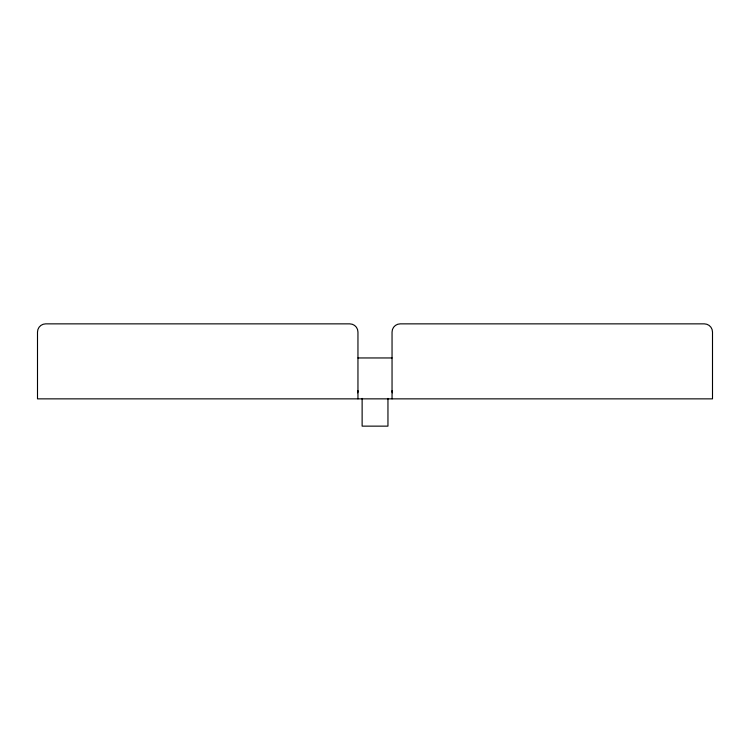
<?xml version="1.0" encoding="UTF-8"?>
<svg xmlns="http://www.w3.org/2000/svg" width="750" height="750" viewBox="0 0 750 750"><rect width="100%" height="100%" fill="white"/><g stroke="black" fill="none" stroke-linecap="round" stroke-linejoin="round"><path stroke-width="1.12" d="M357.956 357.956L392.044 357.956M392.044 398.859L392.044 332.044A8.184 8.184 0 0 1 400.228 323.859L704.316 323.859A8.184 8.184 0 0 1 712.5 332.044L712.5 398.859L37.5 398.859L37.5 332.044A8.184 8.184 0 0 1 45.684 323.859L349.772 323.859A8.184 8.184 0 0 1 357.956 332.044L357.956 398.859M387.956 398.4L387.956 426.141L362.128 426.141L362.128 398.4M357.956 390.684A8.184 8.184 0 0 1 357.675 392.803M392.325 392.803A8.184 8.184 0 0 1 392.044 390.684"/></g></svg>
